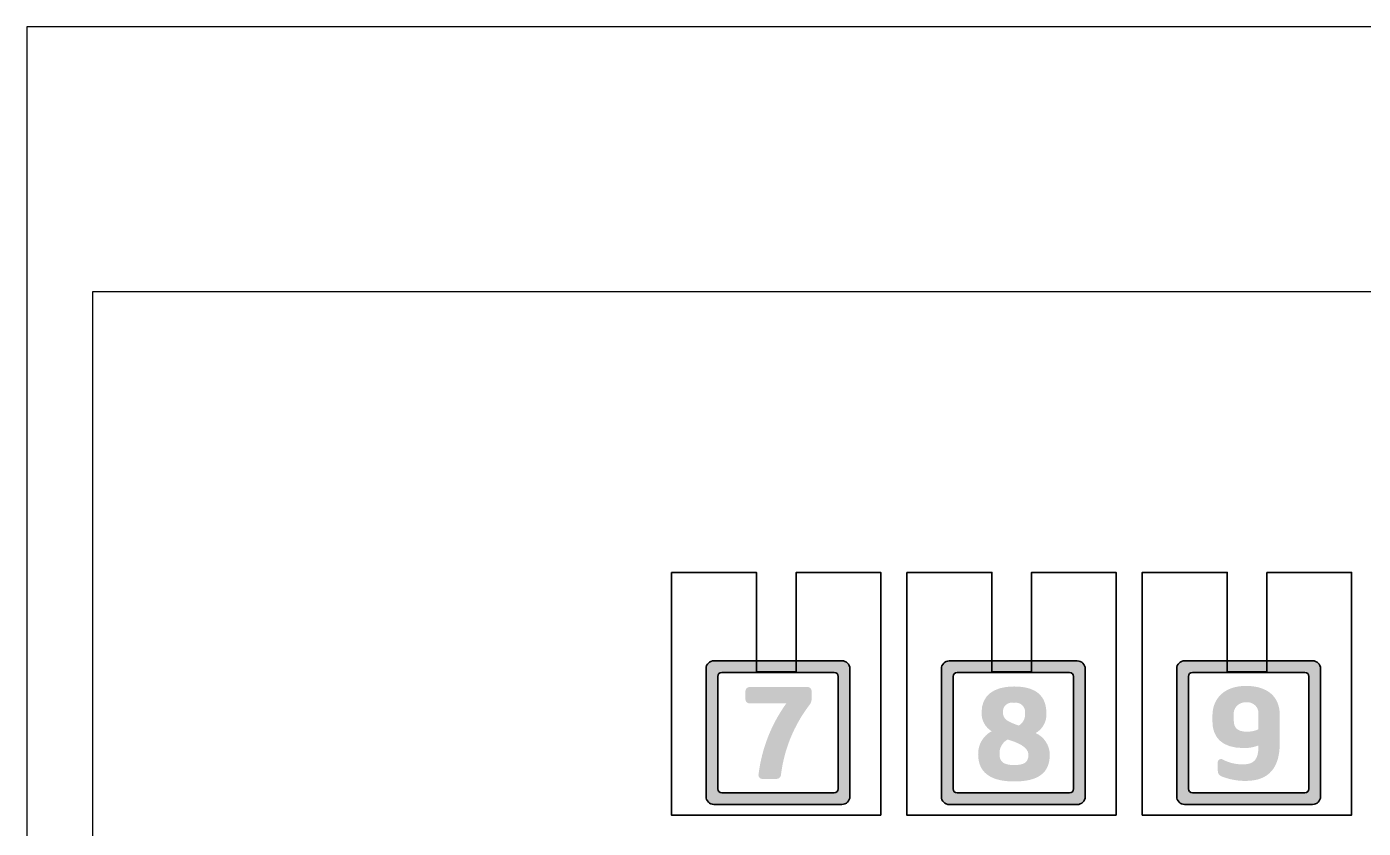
# Model space of a CAD drawing. Header units: millimetres. Extents: x -103 to 297, y 0 to 210.
# Drawn here: x 0 to 101, y 149.5 to 210 of the extents above; entities that cross this region are included whole.
import ezdxf

# ---------------------------------------------------------------- set-up
doc = ezdxf.new("R2010")
doc.units = ezdxf.units.MM
for name, color, linetype in [('_Beschriftung', 7, 'Continuous'), ('Beschnitt', 7, 'Continuous'), ('Blattrahmen Din A4', 5, 'Continuous')]:
    doc.layers.add(name, color=color, linetype=linetype)

msp = doc.modelspace()

# ---------------------------------------------------------------- hatches: boundary and pattern name
at = {"layer": '_Beschriftung', "linetype": 'Continuous', "lineweight": 5}
h = msp.add_hatch(color=7, dxfattribs=at)
edge = h.paths.add_edge_path(flags=0)
edge.add_line((61.57882182711465, 162.1336621033459), (51.91467682711466, 162.1336621033459))
edge.add_arc((51.91467682711466, 161.5336621033459), 0.6000000000000014, 90.00000000000136, 180)
edge.add_line((51.31467682711466, 161.5336621033459), (51.31467682711467, 151.8857451033459))
edge.add_arc((51.91467682711466, 151.8857451033459), 0.6000000000000014, 180, 270.0000000000013)
edge.add_line((51.91467682711468, 151.2857451033459), (61.57882182711465, 151.2857451033458))
edge.add_arc((61.57882182711465, 151.8857451033459), 0.6000000000000014, 270, 360)
edge.add_line((62.17882182711465, 151.8857451033459), (62.17882182711467, 161.5336621033459))
edge.add_arc((61.57882182711465, 161.5336621033459), 0.6000000000000014, 0, 90)
edge = h.paths.add_edge_path(flags=0)
edge.add_arc((52.49662182711465, 160.9517171033459), 0.2999999999999972, 90, 180)
edge.add_line((52.19662182711465, 160.9517171033459), (52.19662182711467, 152.4676901033459))
edge.add_arc((52.49662182711465, 152.4676901033459), 0.2999999999999972, 180, 269.9999999999972)
edge.add_line((52.49662182711464, 152.1676901033459), (60.99687682711466, 152.1676901033459))
edge.add_arc((60.99687682711466, 152.4676901033459), 0.2999999999999972, 270, 360)
edge.add_line((61.29687682711466, 152.4676901033459), (61.29687682711467, 160.9517171033459))
edge.add_arc((60.99687682711466, 160.9517171033459), 0.2999999999999972, 0, 90)
edge.add_line((60.99687682711466, 161.2517171033459), (52.49662182711465, 161.2517171033459))
h = msp.add_hatch(color=7, dxfattribs=at)
edge = h.paths.add_edge_path(flags=0)
edge.add_line((61.57882182711465, 162.1336621033459), (51.91467682711466, 162.1336621033459))
edge.add_arc((51.91467682711466, 161.5336621033459), 0.6000000000000014, 90.00000000000136, 180)
edge.add_line((51.31467682711466, 161.5336621033459), (51.31467682711467, 151.8857451033459))
edge.add_arc((51.91467682711466, 151.8857451033459), 0.6000000000000014, 180, 270.0000000000013)
edge.add_line((51.91467682711468, 151.2857451033459), (61.57882182711465, 151.2857451033458))
edge.add_arc((61.57882182711465, 151.8857451033459), 0.6000000000000014, 270, 360)
edge.add_line((62.17882182711465, 151.8857451033459), (62.17882182711467, 161.5336621033459))
edge.add_arc((61.57882182711465, 161.5336621033459), 0.6000000000000014, 0, 90)
edge = h.paths.add_edge_path(flags=0)
edge.add_arc((52.49662182711465, 160.9517171033459), 0.2999999999999972, 90, 180)
edge.add_line((52.19662182711465, 160.9517171033459), (52.19662182711467, 152.4676901033459))
edge.add_arc((52.49662182711465, 152.4676901033459), 0.2999999999999972, 180, 269.9999999999972)
edge.add_line((52.49662182711464, 152.1676901033459), (60.99687682711466, 152.1676901033459))
edge.add_arc((60.99687682711466, 152.4676901033459), 0.2999999999999972, 270, 360)
edge.add_line((61.29687682711466, 152.4676901033459), (61.29687682711467, 160.9517171033459))
edge.add_arc((60.99687682711466, 160.9517171033459), 0.2999999999999972, 0, 90)
edge.add_line((60.99687682711466, 161.2517171033459), (52.49662182711465, 161.2517171033459))
h = msp.add_hatch(color=7, dxfattribs=at)
edge = h.paths.add_edge_path(flags=0)
edge.add_line((79.35673379163266, 162.1282009882398), (69.69258879163267, 162.1282009882398))
edge.add_arc((69.69258879163267, 161.5282009882397), 0.5999999999999943, 90, 180)
edge.add_line((69.09258879163268, 161.5282009882397), (69.09258879163276, 151.8802839882398))
edge.add_arc((69.69258879163267, 151.8802839882398), 0.5999999999999943, 180, 270)
edge.add_line((69.69258879163267, 151.2802839882398), (79.35673379163266, 151.2802839882398))
edge.add_arc((79.35673379163266, 151.8802839882398), 0.5999999999999943, 270, 360)
edge.add_line((79.95673379163266, 151.8802839882398), (79.95673379163266, 161.5282009882397))
edge.add_arc((79.35673379163266, 161.5282009882397), 0.5999999999999943, 0, 90)
edge = h.paths.add_edge_path(flags=0)
edge.add_arc((70.27453379163275, 160.9462559882398), 0.2999999999999972, 90, 180)
edge.add_line((69.97453379163275, 160.9462559882398), (69.97453379163265, 152.4622289882396))
edge.add_arc((70.27453379163275, 152.4622289882396), 0.2999999999999972, 180, 270)
edge.add_line((70.27453379163275, 152.1622289882396), (78.77478879163276, 152.1622289882397))
edge.add_arc((78.77478879163267, 152.4622289882396), 0.2999999999999972, 270, 360)
edge.add_line((79.07478879163267, 152.4622289882396), (79.07478879163277, 160.9462559882398))
edge.add_arc((78.77478879163267, 160.9462559882398), 0.2999999999999972, 0, 90)
edge.add_line((78.77478879163267, 161.2462559882398), (70.27453379163275, 161.2462559882398))
h = msp.add_hatch(color=7, dxfattribs=at)
edge = h.paths.add_edge_path(flags=0)
edge.add_line((79.35673379163266, 162.1282009882398), (69.69258879163267, 162.1282009882398))
edge.add_arc((69.69258879163267, 161.5282009882397), 0.5999999999999943, 90, 180)
edge.add_line((69.09258879163268, 161.5282009882397), (69.09258879163276, 151.8802839882398))
edge.add_arc((69.69258879163267, 151.8802839882398), 0.5999999999999943, 180, 270)
edge.add_line((69.69258879163267, 151.2802839882398), (79.35673379163266, 151.2802839882398))
edge.add_arc((79.35673379163266, 151.8802839882398), 0.5999999999999943, 270, 360)
edge.add_line((79.95673379163266, 151.8802839882398), (79.95673379163266, 161.5282009882397))
edge.add_arc((79.35673379163266, 161.5282009882397), 0.5999999999999943, 0, 90)
edge = h.paths.add_edge_path(flags=0)
edge.add_arc((70.27453379163275, 160.9462559882398), 0.2999999999999972, 90, 180)
edge.add_line((69.97453379163275, 160.9462559882398), (69.97453379163265, 152.4622289882396))
edge.add_arc((70.27453379163275, 152.4622289882396), 0.2999999999999972, 180, 270)
edge.add_line((70.27453379163275, 152.1622289882396), (78.77478879163276, 152.1622289882397))
edge.add_arc((78.77478879163267, 152.4622289882396), 0.2999999999999972, 270, 360)
edge.add_line((79.07478879163267, 152.4622289882396), (79.07478879163277, 160.9462559882398))
edge.add_arc((78.77478879163267, 160.9462559882398), 0.2999999999999972, 0, 90)
edge.add_line((78.77478879163267, 161.2462559882398), (70.27453379163275, 161.2462559882398))
h = msp.add_hatch(color=7, dxfattribs=at)
edge = h.paths.add_edge_path(flags=0)
edge.add_line((97.13449368356477, 162.1325221786997), (87.47034868356475, 162.1325221786997))
edge.add_arc((87.47034868356475, 161.5325221786997), 0.5999999999999943, 90, 179.9999999999946)
edge.add_line((86.87034868356476, 161.5325221786997), (86.87034868356476, 151.8846051786998))
edge.add_arc((87.47034868356475, 151.8846051786998), 0.5999999999999943, 180, 270)
edge.add_line((87.47034868356475, 151.2846051786998), (97.13449368356477, 151.2846051786997))
edge.add_arc((97.13449368356477, 151.8846051786998), 0.5999999999999943, 270, 360)
edge.add_line((97.73449368356476, 151.8846051786998), (97.73449368356476, 161.5325221786998))
edge.add_arc((97.13449368356477, 161.5325221786997), 0.5999999999999943, 5.4281e-12, 90)
edge = h.paths.add_edge_path(flags=0)
edge.add_arc((88.05229368356466, 160.9505771786997), 0.2999999999999972, 90, 180)
edge.add_line((87.75229368356466, 160.9505771786997), (87.75229368356487, 152.4665501786998))
edge.add_arc((88.05229368356477, 152.4665501786997), 0.2999999999999972, 180, 269.9999999999945)
edge.add_line((88.05229368356474, 152.1665501786997), (96.55254868356467, 152.1665501786998))
edge.add_arc((96.55254868356475, 152.4665501786997), 0.2999999999999972, 270, 360)
edge.add_line((96.85254868356475, 152.4665501786997), (96.85254868356476, 160.9505771786997))
edge.add_arc((96.55254868356475, 160.9505771786997), 0.2999999999999972, 0, 90)
edge.add_line((96.55254868356475, 161.2505771786998), (88.05229368356466, 161.2505771786998))
h = msp.add_hatch(color=7, dxfattribs=at)
edge = h.paths.add_edge_path(flags=0)
edge.add_arc((87.47034868356475, 161.5325221786997), 0.5999999999999943, 90, 179.9999999999946)
edge.add_line((86.87034868356476, 161.5325221786997), (86.87034868356476, 151.8846051786998))
edge.add_arc((87.47034868356475, 151.8846051786998), 0.5999999999999943, 180, 270)
edge.add_line((87.47034868356475, 151.2846051786998), (97.13449368356477, 151.2846051786997))
edge.add_arc((97.13449368356477, 151.8846051786998), 0.5999999999999943, 270, 360)
edge.add_line((97.73449368356476, 151.8846051786998), (97.73449368356476, 161.5325221786998))
edge.add_arc((97.13449368356477, 161.5325221786997), 0.5999999999999943, 5.4281e-12, 90)
edge.add_line((97.13449368356477, 162.1325221786996), (87.47034868356475, 162.1325221786996))
edge = h.paths.add_edge_path(flags=0)
edge.add_line((87.75229368356476, 160.9505771786997), (87.75229368356476, 152.4665501786998))
edge.add_arc((88.05229368356477, 152.4665501786997), 0.2999999999999972, 180, 269.9999999999945)
edge.add_line((88.05229368356474, 152.1665501786997), (96.55254868356467, 152.1665501786998))
edge.add_arc((96.55254868356475, 152.4665501786997), 0.2999999999999972, 270, 360)
edge.add_line((96.85254868356475, 152.4665501786997), (96.85254868356476, 160.9505771786997))
edge.add_arc((96.55254868356475, 160.9505771786997), 0.2999999999999972, 0, 90)
edge.add_line((96.55254868356475, 161.2505771786998), (88.05229368356477, 161.2505771786998))
edge.add_arc((88.05229368356466, 160.9505771786997), 0.2999999999999972, 90, 180)
h = msp.add_hatch(color=7, dxfattribs=at)
edge = h.paths.add_edge_path(flags=0)
edge.add_ellipse((66.73640613954477, 152.1512147915461), major_axis=(0, -11.55550769749578), ratio=0.99861881481332, start_angle=234.1361243890229, end_angle=262.7855190972364)
edge.add_ellipse((55.57346735198256, 153.5141244176264), major_axis=(0, 0.2986365697784822), ratio=0.9986188148133488, start_angle=73.18034264516683, end_angle=188.8403417332495)
edge.add_line((55.61936079947664, 153.2190451705044), (56.60364648435795, 153.2190451705044))
edge.add_ellipse((56.63474121052967, 153.5631456841419), major_axis=(0, 0.345506471590971), ratio=0.9986188148133472, start_angle=174.8364774426828, end_angle=267.9654047054137)
edge.add_ellipse((67.71087205386387, 152.2080962606035), major_axis=(0, -10.82973158854126), ratio=0.9986188148133207, start_angle=232.4600300567894, end_angle=262.86770262930906, ccw=False)
edge.add_ellipse((58.61618286134525, 159.235485202409), major_axis=(0, -0.6742536499242441), ratio=0.9986188148133242, start_angle=49.84919915993252, end_angle=90.96691317602587)
edge.add_line((59.28940963016429, 159.2468475338296), (59.28940963016426, 159.7966293354322))
edge.add_ellipse((58.96820807497737, 159.8315989413042), major_axis=(0, -0.3235411857692735), ratio=0.9986188148133681, start_angle=83.78661032855914, end_angle=186.1963714470466)
edge.add_line((58.93328676860703, 160.1532447489158), (54.64991327338147, 160.1532447489159))
edge.add_ellipse((54.61499373694677, 159.8315971689206), major_axis=(0, -0.3235427562096003), ratio=0.9986188148132872, start_angle=173.8039740409436, end_angle=276.2130432494675)
edge.add_line((54.2937904118243, 159.7966293354322), (54.29379041182425, 159.2716120027915))
edge.add_ellipse((54.61499550690975, 159.2366459417141), major_axis=(0, 0.3235443266859424), ratio=0.9986188148133106, start_angle=83.78730317448849, end_angle=186.1956804690808)
edge.add_line((54.64991327338156, 158.9149965893078), (57.38019442088797, 158.9149965893078))
h = msp.add_hatch(color=7, dxfattribs=at)
edge = h.paths.add_edge_path(flags=0)
edge.add_ellipse((73.79252120031087, 155.1161072112461), major_axis=(0, -1.92388063216089), ratio=0.9986188148133194, start_angle=207.9532075044541, end_angle=271.6242615946327)
edge.add_spline(control_points=[(71.87206761736435, 155.0616502354035), (71.87206761736435, 153.744152244901), (72.76237477125737, 153.021015630349), (74.58256102781475, 153.021015630349)], knot_values=[0, 0, 0, 0, 1, 1, 1, 1], degree=3, periodic=0)
edge.add_spline(control_points=[(74.58256102781475, 153.021015630349), (76.43242360194516, 153.021015630349), (77.28316585774816, 153.6748117318078), (77.28316585774816, 155.0616502354035)], knot_values=[0, 0, 0, 0, 1, 1, 1, 1], degree=3, periodic=0)
edge.add_ellipse((75.46696245019315, 155.0183788645105), major_axis=(0, 1.819230079592009), ratio=0.9986188148133194, start_angle=271.3648239870382, end_angle=335.7218735330481)
edge.add_ellipse((75.43880320816616, 158.0661005193227), major_axis=(0, -1.592260430304577), ratio=0.9986188148133274, start_angle=29.17717048196367, end_angle=93.46595387315146)
edge.add_spline(control_points=[(77.02596405476756, 158.1622288235409), (77.02596405476756, 159.4301978761198), (76.31371833165316, 160.1929576410107), (74.57266892195717, 160.1929576410107)], knot_values=[0, 0, 0, 0, 1, 1, 1, 1], degree=3, periodic=0)
edge.add_spline(control_points=[(74.57266892195717, 160.1929576410107), (72.97011251960897, 160.1929576410107), (72.12926589500425, 159.4599152388739), (72.12926589500425, 158.2216635490493)], knot_values=[0, 0, 0, 0, 1, 1, 1, 1], degree=3, periodic=0)
edge.add_ellipse((73.71140493197966, 158.1706420165149), major_axis=(0, 1.58514861986774), ratio=0.998618814813317, start_angle=88.15293999991135, end_angle=148.8175852891699)
edge = h.paths.add_edge_path(flags=0)
edge.add_spline(control_points=[(73.48451612557015, 155.0616502354036), (73.48451612557015, 154.5267271151781), (73.78128282664075, 154.2592637899571), (74.58256102781475, 154.2592637899571)], knot_values=[0, 0, 0, 0, 1, 1, 1, 1], degree=3, periodic=0)
edge.add_spline(control_points=[(74.58256102781475, 154.2592637899571), (75.38383922898886, 154.2592637899571), (75.67071734954236, 154.4871039648391), (75.67071734954236, 155.0517444478187)], knot_values=[0, 0, 0, 0, 1, 1, 1, 1], degree=3, periodic=0)
edge.add_spline(control_points=[(75.67071734954236, 155.0517444478187), (75.67071734954236, 155.6362000361844), (74.80019440736466, 155.9829096620834), (74.09783726476725, 156.1909347315795)], knot_values=[0, 0, 0, 0, 1, 1, 1, 1], degree=3, periodic=0)
edge.add_ellipse((74.67281098361467, 155.1461462219963), major_axis=(0, -1.192934586568336), ratio=0.9986188148133266, start_angle=208.8251085339832, end_angle=274.067280602639)
edge = h.paths.add_edge_path(flags=0)
edge.add_ellipse((74.41696728234616, 158.0904093413343), major_axis=(0, -1.003687296394181), ratio=0.9986188148133207, start_angle=32.20827075364657, end_angle=94.1398059286642)
edge.add_ellipse((74.72119977793686, 158.2663758044904), major_axis=(0, -0.7040874730249569), ratio=0.9986188148133036, start_angle=81.52642113824082, end_angle=191.9173684774184)
edge.add_ellipse((74.41676790519615, 158.2972379689064), major_axis=(0, -0.6770092418425985), ratio=0.9986188148133246, start_angle=166.4117897763359, end_angle=276.3722283246147)
edge.add_spline(control_points=[(73.74485921429515, 158.2222010922681), (73.74485921429515, 157.7269011223815), (74.11087418171006, 157.5188760528854), (74.95172080631475, 157.2415069400798)], knot_values=[0, 0, 0, 0, 1, 1, 1, 1], degree=3, periodic=0)
h = msp.add_hatch(color=7, dxfattribs=at)
edge = h.paths.add_edge_path(flags=0)
edge.add_ellipse((91.97906870036816, 158.4977367943034), major_axis=(0, 2.95672378377624), ratio=0.9986188148133159, start_angle=179.6992317877387, end_angle=201.069235523956)
edge.add_line((93.04180844998457, 155.7391731430773), (93.04180844998446, 155.6103943742592))
edge.add_spline(control_points=[(93.04180844998446, 155.6103943742592), (93.04180844998446, 154.7386674157195), (92.73514964305615, 154.3127079589261), (91.91408723016686, 154.3127079589261)], knot_values=[0, 0, 0, 0, 1, 1, 1, 1], degree=3, periodic=0)
edge.add_ellipse((91.85089811760416, 157.627913646805), major_axis=(0, 3.315809504412664), ratio=0.9986188148133164, start_angle=153.959286911327, end_angle=181.0919476679402, ccw=False)
edge.add_ellipse((90.22390631942825, 154.4612800519591), major_axis=(0, -0.2549435960479644), ratio=0.9986188148133389, start_angle=137.6285289121833, end_angle=282.3516976582362)
edge.add_line((89.97519217797681, 154.4068164711977), (89.97519217797687, 153.8322666704167))
edge.add_ellipse((90.38359165127657, 153.7994633235644), major_axis=(0, 0.4102778104810017), ratio=0.9986188148133113, start_angle=85.40776341303543, end_angle=159.112079876832)
edge.add_ellipse((92.03434208423805, 157.8397054285235), major_axis=(0, 4.77550226714225), ratio=0.9986188148133198, start_angle=157.8909606658857, end_angle=180.6935719531905)
edge.add_spline(control_points=[(92.09214866094545, 153.0645540117333), (93.88265859992985, 153.0645540117333), (94.65425695819026, 154.1244944645996), (94.65425695819026, 155.8976692746497)], knot_values=[0, 0, 0, 0, 1, 1, 1, 1], degree=3, periodic=0)
edge.add_line((94.65425695819026, 155.8976692746497), (94.65425695819026, 158.0571768609375))
edge.add_spline(control_points=[(94.65425695819026, 158.0571768609377), (94.65425695819026, 159.3746748514401), (93.78373401601256, 160.236496022395), (92.09214866094545, 160.236496022395)], knot_values=[0, 0, 0, 0, 1, 1, 1, 1], degree=3, periodic=0)
edge.add_spline(control_points=[(92.09214866094545, 160.236496022395), (90.60830105422995, 160.236496022395), (89.56960526179067, 159.4142980017791), (89.56960526179067, 157.9680212424585)], knot_values=[0, 0, 0, 0, 1, 1, 1, 1], degree=3, periodic=0)
edge.add_line((89.56960526179067, 157.9680212424585), (89.56960526179067, 157.5519711034664))
edge.add_spline(control_points=[(89.56960526179067, 157.5519711034664), (89.56960526179067, 156.3731576693667), (90.25217819267276, 155.5410538611659), (91.96354775945515, 155.5410538611659)], knot_values=[0, 0, 0, 0, 1, 1, 1, 1], degree=3, periodic=0)
edge = h.paths.add_edge_path(flags=0)
edge.add_line((93.04180844998446, 156.9576097275159), (93.04180844998446, 158.0472710733529))
edge.add_ellipse((92.22216786643007, 158.1711931900966), major_axis=(0, -0.8300765139676864), ratio=0.9986188148133323, start_angle=81.40251952362011, end_angle=184.8836989326717)
edge.add_ellipse((92.05840365631637, 158.1121591077475), major_axis=(0, -0.8909794857167983), ratio=0.9986188148133214, start_angle=174.0021771117028, end_angle=279.9695308063891)
edge.add_line((91.18205376999644, 157.9581154548737), (91.18205376999647, 157.6213116165595))
edge.add_spline(control_points=[(91.18205376999647, 157.6213116165595), (91.18205376999647, 157.0962942839188), (91.42936346711936, 156.7793020207741), (92.18117761366436, 156.7793020207741)], knot_values=[0, 0, 0, 0, 1, 1, 1, 1], degree=3, periodic=0)
edge.add_ellipse((92.21003725520826, 158.8115105040956), major_axis=(0, 2.032413959824474), ratio=0.9986188148133145, start_angle=179.186390309629, end_angle=204.1638679013214)

# ---------------------------------------------------------------- linework, layer by layer
at = {"layer": '_Beschriftung', "color": 7, "linetype": 'Continuous', "lineweight": 35}
for p, q in [((61.57882182711465, 162.1336621033459), (51.91467682711466, 162.1336621033459)), ((61.57882182711465, 162.1336621033459), (51.91467682711466, 162.1336621033459)), ((79.35673379163266, 162.1282009882398), (69.69258879163267, 162.1282009882398)), ((79.35673379163266, 162.1282009882398), (69.69258879163267, 162.1282009882398)), ((97.13449368356477, 162.1325221786997), (87.47034868356475, 162.1325221786997)), ((97.13449368356477, 162.1325221786997), (87.47034868356475, 162.1325221786997)), ((51.31467682711467, 161.5336621033459), (51.31467682711467, 151.8857451033459)), ((51.31467682711467, 161.5336621033459), (51.31467682711467, 151.8857451033459)), ((52.19662182711467, 160.9517171033459), (52.19662182711467, 152.4676901033459)), ((52.19662182711467, 160.9517171033459), (52.19662182711467, 152.4676901033459)), ((60.99687682711466, 161.2517171033459), (52.49662182711465, 161.2517171033459)), ((60.99687682711466, 161.2517171033459), (52.49662182711465, 161.2517171033459)), ((61.29687682711467, 152.4676901033459), (61.29687682711467, 160.9517171033459)), ((61.29687682711467, 152.4676901033459), (61.29687682711467, 160.9517171033459)), ((62.17882182711467, 151.8857451033459), (62.17882182711467, 161.5336621033459)), ((62.17882182711467, 151.8857451033459), (62.17882182711467, 161.5336621033459)), ((69.09258879163265, 161.5282009882397), (69.09258879163276, 151.8802839882398)), ((69.09258879163265, 161.5282009882397), (69.09258879163276, 151.8802839882398)), ((69.97453379163277, 160.9462559882398), (69.97453379163265, 152.4622289882396)), ((69.97453379163277, 160.9462559882398), (69.97453379163265, 152.4622289882396)), ((78.77478879163267, 161.2462559882398), (70.27453379163275, 161.2462559882398)), ((78.77478879163267, 161.2462559882398), (70.27453379163275, 161.2462559882398)), ((79.07478879163266, 152.4622289882396), (79.07478879163277, 160.9462559882398)), ((79.07478879163266, 152.4622289882396), (79.07478879163277, 160.9462559882398)), ((79.95673379163266, 151.8802839882398), (79.95673379163266, 161.5282009882397)), ((79.95673379163266, 151.8802839882398), (79.95673379163266, 161.5282009882397)), ((86.87034868356476, 161.5325221786998), (86.87034868356476, 151.8846051786998)), ((86.87034868356476, 161.5325221786998), (86.87034868356476, 151.8846051786998)), ((87.75229368356467, 160.9505771786997), (87.75229368356487, 152.4665501786998)), ((87.75229368356476, 160.9505771786997), (87.75229368356476, 152.4665501786998)), ((96.55254868356475, 161.2505771786998), (88.05229368356477, 161.2505771786998)), ((96.55254868356475, 161.2505771786998), (88.05229368356477, 161.2505771786998)), ((96.85254868356465, 152.4665501786997), (96.85254868356476, 160.9505771786997)), ((96.85254868356465, 152.4665501786997), (96.85254868356476, 160.9505771786997)), ((97.73449368356476, 151.8846051786998), (97.73449368356476, 161.5325221786998)), ((97.73449368356476, 151.8846051786998), (97.73449368356476, 161.5325221786998)), ((52.49662182711465, 152.1676901033459), (60.99687682711466, 152.1676901033459)), ((52.49662182711465, 152.1676901033459), (60.99687682711466, 152.1676901033459)), ((70.27453379163275, 152.1622289882397), (78.77478879163276, 152.1622289882397)), ((70.27453379163275, 152.1622289882397), (78.77478879163276, 152.1622289882397)), ((88.05229368356477, 152.1665501786997), (96.55254868356467, 152.1665501786998)), ((88.05229368356477, 152.1665501786997), (96.55254868356467, 152.1665501786998)), ((51.91467682711477, 151.2857451033458), (61.57882182711465, 151.2857451033458)), ((51.91467682711477, 151.2857451033458), (61.57882182711465, 151.2857451033458)), ((69.69258879163267, 151.2802839882398), (79.35673379163266, 151.2802839882398)), ((69.69258879163267, 151.2802839882398), (79.35673379163266, 151.2802839882398)), ((87.47034868356475, 151.2846051786998), (97.13449368356477, 151.2846051786997)), ((87.47034868356475, 151.2846051786998), (97.13449368356477, 151.2846051786997))]:
    msp.add_line(p, q, dxfattribs=at)
for centre, radius, start, end in [((51.91467682711466, 161.5336621033459), 0.6000000000000014, 90.00000000000136, 180), ((51.91467682711466, 161.5336621033459), 0.6000000000000014, 90.00000000000136, 180), ((61.57882182711465, 161.5336621033459), 0.6000000000000014, 0, 90), ((61.57882182711465, 161.5336621033459), 0.6000000000000014, 0, 90), ((69.69258879163267, 161.5282009882397), 0.5999999999999943, 90, 180), ((69.69258879163267, 161.5282009882397), 0.5999999999999943, 90, 180), ((79.35673379163266, 161.5282009882397), 0.5999999999999943, 0, 90), ((79.35673379163266, 161.5282009882397), 0.5999999999999943, 0, 90), ((87.47034868356475, 161.5325221786997), 0.5999999999999943, 90, 179.9999999999946), ((87.47034868356475, 161.5325221786997), 0.5999999999999943, 90, 179.9999999999946), ((97.13449368356477, 161.5325221786997), 0.5999999999999943, 5.4281e-12, 90), ((97.13449368356477, 161.5325221786997), 0.5999999999999943, 5.4281e-12, 90), ((52.49662182711465, 160.9517171033459), 0.2999999999999972, 90, 180), ((52.49662182711465, 160.9517171033459), 0.2999999999999972, 90, 180), ((60.99687682711466, 160.9517171033459), 0.2999999999999972, 0, 90), ((60.99687682711466, 160.9517171033459), 0.2999999999999972, 0, 90), ((70.27453379163275, 160.9462559882398), 0.2999999999999972, 90, 180), ((70.27453379163275, 160.9462559882398), 0.2999999999999972, 90, 180), ((78.77478879163267, 160.9462559882398), 0.2999999999999972, 0, 90), ((78.77478879163267, 160.9462559882398), 0.2999999999999972, 0, 90), ((88.05229368356466, 160.9505771786997), 0.2999999999999972, 90, 180), ((88.05229368356466, 160.9505771786997), 0.2999999999999972, 90, 180), ((96.55254868356475, 160.9505771786997), 0.2999999999999972, 0, 90), ((96.55254868356475, 160.9505771786997), 0.2999999999999972, 0, 90), ((52.49662182711465, 152.4676901033459), 0.2999999999999972, 180, 269.9999999999972), ((52.49662182711465, 152.4676901033459), 0.2999999999999972, 180, 269.9999999999972), ((60.99687682711466, 152.4676901033459), 0.2999999999999972, 270, 0), ((60.99687682711466, 152.4676901033459), 0.2999999999999972, 270, 0), ((70.27453379163275, 152.4622289882396), 0.2999999999999972, 180, 270), ((70.27453379163275, 152.4622289882396), 0.2999999999999972, 180, 270), ((78.77478879163267, 152.4622289882396), 0.2999999999999972, 270, 0), ((78.77478879163267, 152.4622289882396), 0.2999999999999972, 270, 0), ((88.05229368356477, 152.4665501786997), 0.2999999999999972, 180, 269.9999999999945), ((88.05229368356477, 152.4665501786997), 0.2999999999999972, 180, 269.9999999999945), ((96.55254868356475, 152.4665501786997), 0.2999999999999972, 270, 0), ((96.55254868356475, 152.4665501786997), 0.2999999999999972, 270, 0), ((51.91467682711466, 151.8857451033459), 0.6000000000000014, 180, 270.0000000000013), ((51.91467682711466, 151.8857451033459), 0.6000000000000014, 180, 270.0000000000013), ((61.57882182711465, 151.8857451033459), 0.6000000000000014, 270, 0), ((61.57882182711465, 151.8857451033459), 0.6000000000000014, 270, 0), ((69.69258879163267, 151.8802839882398), 0.5999999999999943, 180, 270), ((69.69258879163267, 151.8802839882398), 0.5999999999999943, 180, 270), ((79.35673379163266, 151.8802839882398), 0.5999999999999943, 270, 0), ((79.35673379163266, 151.8802839882398), 0.5999999999999943, 270, 0), ((87.47034868356475, 151.8846051786998), 0.5999999999999943, 180, 270), ((87.47034868356475, 151.8846051786998), 0.5999999999999943, 180, 270), ((97.13449368356477, 151.8846051786998), 0.5999999999999943, 270, 0), ((97.13449368356477, 151.8846051786998), 0.5999999999999943, 270, 0)]:
    msp.add_arc(centre, radius, start, end, dxfattribs=at)
at = {"layer": 'Beschnitt', "color": 7, "linetype": 'Continuous', "lineweight": 35, "flags": 128}
for points in [[(48.70312345114707, 168.8081826043104), (48.70312345114707, 150.4881826043104), (64.51610793344707, 150.4881826043104), (64.51610793344707, 168.8081826043104), (58.12610793344707, 168.8081826043104), (58.12610793344707, 161.3093996441104), (55.12610793344707, 161.3093996441104), (55.12610793344707, 168.8081826043104)], [(66.48312345114707, 168.8100176403104), (66.48312345114707, 150.4900176403104), (82.29610793344708, 150.4900176403104), (82.29610793344708, 168.8100176403104), (75.90610793344705, 168.8100176403104), (75.90610793344705, 161.3112346801104), (72.90610793344705, 161.3112346801104), (72.90610793344705, 168.8100176403104)], [(93.68610793344706, 168.8067377250104), (93.68610793344706, 161.3079547648104), (90.68610793344706, 161.3079547648104), (90.68610793344706, 168.8067377250104), (84.26312345114707, 168.8067377250104), (84.26312345114707, 150.4867377250104), (100.0761079334471, 150.4867377250104), (100.0761079334471, 168.8067377250104)]]:
    msp.add_lwpolyline(points, close=True, dxfattribs=at)
at = {"layer": 'Blattrahmen Din A4'}
for p, q in [((297, 210), (0, 210)), ((0, 210), (-3.86e-14, 2.84e-14)), ((4.999999999999961, 5), (4.999999999999972, 190)), ((4.999999999999972, 190), (292, 190))]:
    msp.add_line(p, q, dxfattribs=at)

doc.saveas('drawing.dxf')
